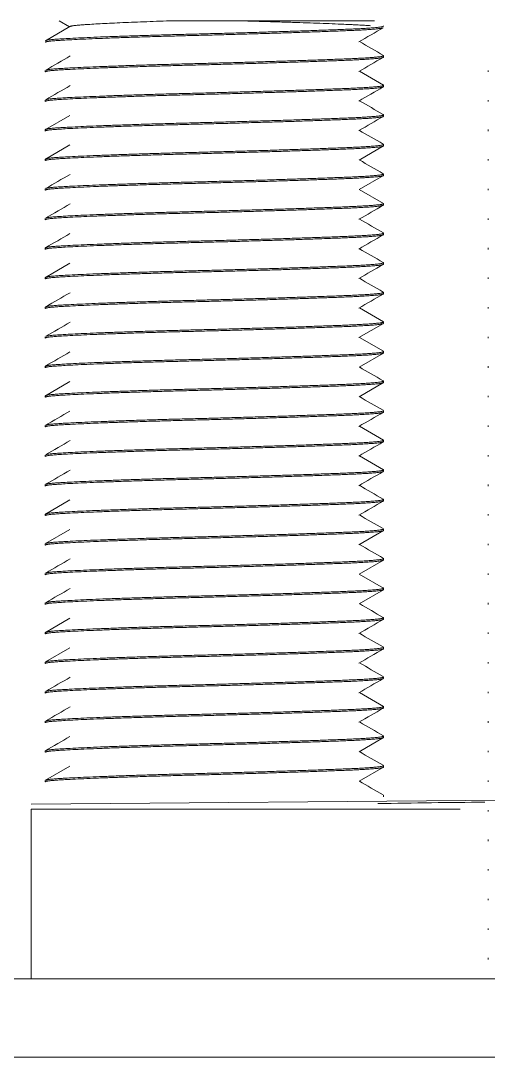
# Model space of a CAD drawing. Header units: millimetres. Extents: x 113490 to 142599, y -20467 to 115.
# Drawn here: x 122428.39 to 122444.98, y -6152.97 to -6116.18 of the extents above; entities that cross this region are included whole.
import ezdxf

# ---------------------------------------------------------------- set-up
doc = ezdxf.new("R2010")
doc.units = ezdxf.units.MM
doc.layers.add('DV1_0', color=7, linetype='Continuous')

msp = doc.modelspace()

# ---------------------------------------------------------------- linework, layer by layer
at = {"layer": 'DV1_0', "color": 7, "linetype": 'Continuous', "lineweight": 15}
for p, q in [((122429.749, -6116.181), (122430.118, -6116.394)), ((122440.935, -6116.18), (122433.798, -6116.18)), ((122430.132, -6116.386), (122429.265, -6116.888)), ((122441.26, -6117.471), (122441.26, -6117.421)), ((122429.26, -6117.946), (122429.26, -6117.996)), ((122441.258, -6118.465), (122440.402, -6117.97)), ((122444.976, -6117.946), (122444.976, -6117.996)), ((122441.26, -6118.521), (122441.26, -6118.471)), ((122429.26, -6118.996), (122429.26, -6119.046)), ((122444.976, -6118.996), (122444.976, -6119.046)), ((122430.13, -6119.538), (122429.263, -6120.039)), ((122441.26, -6119.571), (122441.26, -6119.521)), ((122429.26, -6120.046), (122429.26, -6120.096)), ((122444.976, -6120.046), (122444.976, -6120.096)), ((122430.131, -6120.587), (122429.263, -6121.089)), ((122440.391, -6121.126), (122441.258, -6120.624)), ((122441.26, -6120.621), (122441.26, -6120.571)), ((122429.26, -6121.096), (122429.26, -6121.146)), ((122444.976, -6121.096), (122444.976, -6121.146)), ((122440.392, -6122.175), (122441.259, -6121.673)), ((122441.26, -6121.671), (122441.26, -6121.621)), ((122429.26, -6122.146), (122429.26, -6122.196)), ((122441.258, -6122.665), (122440.401, -6122.169)), ((122444.976, -6122.146), (122444.976, -6122.196)), ((122441.26, -6122.721), (122441.26, -6122.671)), ((122429.26, -6123.196), (122429.26, -6123.246)), ((122444.976, -6123.196), (122444.976, -6123.246)), ((122441.26, -6123.771), (122441.26, -6123.721)), ((122429.26, -6124.246), (122429.26, -6124.296)), ((122444.976, -6124.246), (122444.976, -6124.296)), ((122430.13, -6124.788), (122429.262, -6125.29)), ((122441.26, -6124.821), (122441.26, -6124.771)), ((122429.26, -6125.296), (122429.26, -6125.346)), ((122444.976, -6125.296), (122444.976, -6125.346)), ((122441.26, -6125.871), (122441.26, -6125.821)), ((122429.26, -6126.346), (122429.26, -6126.396)), ((122441.258, -6126.864), (122440.402, -6126.37)), ((122444.976, -6126.346), (122444.976, -6126.396)), ((122440.388, -6127.428), (122441.256, -6126.926)), ((122441.26, -6126.921), (122441.26, -6126.871)), ((122429.26, -6127.396), (122429.26, -6127.446)), ((122441.257, -6127.913), (122440.403, -6127.419)), ((122444.976, -6127.396), (122444.976, -6127.446)), ((122440.391, -6128.475), (122441.259, -6127.974)), ((122441.26, -6127.971), (122441.26, -6127.921)), ((122429.26, -6128.446), (122429.26, -6128.496)), ((122444.976, -6128.446), (122444.976, -6128.496)), ((122430.129, -6128.989), (122429.262, -6129.49)), ((122440.391, -6129.525), (122441.258, -6129.024)), ((122441.26, -6129.021), (122441.26, -6128.971)), ((122429.26, -6129.496), (122429.26, -6129.546)), ((122444.976, -6129.496), (122444.976, -6129.546)), ((122441.26, -6130.071), (122441.26, -6130.021)), ((122429.26, -6130.546), (122429.26, -6130.596)), ((122441.256, -6131.063), (122440.403, -6130.57)), ((122444.976, -6130.546), (122444.976, -6130.596)), ((122441.26, -6131.121), (122441.26, -6131.071)), ((122429.26, -6131.596), (122429.26, -6131.646)), ((122441.258, -6132.114), (122440.402, -6131.619)), ((122444.976, -6131.596), (122444.976, -6131.646)), ((122441.26, -6132.171), (122441.26, -6132.121)), ((122429.26, -6132.646), (122429.26, -6132.696)), ((122444.976, -6132.646), (122444.976, -6132.696)), ((122430.129, -6133.188), (122429.263, -6133.69)), ((122441.26, -6133.221), (122441.26, -6133.171)), ((122429.26, -6133.696), (122429.26, -6133.746)), ((122444.976, -6133.696), (122444.976, -6133.746)), ((122430.132, -6134.236), (122429.265, -6134.738)), ((122440.389, -6134.777), (122441.257, -6134.275)), ((122441.26, -6134.271), (122441.26, -6134.221)), ((122429.26, -6134.746), (122429.26, -6134.796)), ((122444.976, -6134.746), (122444.976, -6134.796)), ((122440.392, -6135.825), (122441.259, -6135.323)), ((122441.26, -6135.321), (122441.26, -6135.271)), ((122429.26, -6135.796), (122429.26, -6135.846)), ((122441.258, -6136.315), (122440.401, -6135.819)), ((122444.976, -6135.796), (122444.976, -6135.846)), ((122440.391, -6136.876), (122441.258, -6136.375)), ((122441.26, -6136.371), (122441.26, -6136.321)), ((122429.26, -6136.846), (122429.26, -6136.896)), ((122444.976, -6136.846), (122444.976, -6136.896)), ((122430.13, -6137.388), (122429.263, -6137.889)), ((122441.26, -6137.421), (122441.26, -6137.371)), ((122429.26, -6137.896), (122429.26, -6137.946)), ((122444.976, -6137.896), (122444.976, -6137.946)), ((122430.131, -6138.437), (122429.263, -6138.939)), ((122441.26, -6138.471), (122441.26, -6138.421)), ((122429.26, -6138.946), (122429.26, -6138.996)), ((122444.976, -6138.946), (122444.976, -6138.996)), ((122441.26, -6139.521), (122441.26, -6139.471)), ((122429.26, -6139.996), (122429.26, -6140.046)), ((122441.258, -6140.515), (122440.402, -6140.02)), ((122444.976, -6139.996), (122444.976, -6140.046)), ((122441.26, -6140.571), (122441.26, -6140.521)), ((122429.26, -6141.046), (122429.26, -6141.096)), ((122444.976, -6141.046), (122444.976, -6141.096)), ((122440.39, -6142.126), (122441.258, -6141.625)), ((122441.26, -6141.621), (122441.26, -6141.571)), ((122429.26, -6142.096), (122429.26, -6142.146)), ((122444.976, -6142.096), (122444.976, -6142.146)), ((122430.13, -6142.638), (122429.262, -6143.14)), ((122440.392, -6143.175), (122441.259, -6142.673)), ((122441.26, -6142.671), (122441.26, -6142.621)), ((122429.26, -6143.146), (122429.26, -6143.196)), ((122444.976, -6143.146), (122444.976, -6143.196)), ((122445.583, -6143.839), (122428.759, -6143.986)), ((122441.26, -6143.721), (122441.26, -6143.671)), ((122428.76, -6150.18), (122428.76, -6144.16)), ((122443.974, -6144.16), (122428.76, -6144.16)), ((122444.976, -6144.196), (122444.976, -6144.246)), ((122444.976, -6145.246), (122444.976, -6145.296)), ((122444.976, -6146.296), (122444.976, -6146.346)), ((122444.976, -6147.346), (122444.976, -6147.396)), ((122444.976, -6148.396), (122444.976, -6148.446)), ((122444.976, -6149.446), (122444.976, -6149.496)), ((122418.86, -6150.18), (122450.627, -6150.18)), ((122364.86, -6152.97), (122471.26, -6152.97))]:
    msp.add_line(p, q, dxfattribs=at)
msp.add_arc((122447.281, -6481.289), 337.381, 90.41117, 91.05713, dxfattribs=at)
for points, weights, knots in [([(122430.133, -6116.386), (122430.178, -6116.356), (122430.518, -6116.33), (122431.454, -6116.257), (122433.798, -6116.18)], [0.940735776671, 0.955757985195, 1, 0.886847543423, 0.964828014894], [0.994728127, 0.994728127, 0.994728127, 0.996209998, 0.996209998, 1, 1, 1]), ([(122429.26, -6116.944), (122429.26, -6116.91), (122429.718, -6116.88), (122431.045, -6116.792), (122434.48, -6116.705), (122437.914, -6116.617), (122440.022, -6116.53), (122441.133, -6116.483), (122441.248, -6116.43)], [0.937005684544, 0.949367490769, 1, 0.866025403784, 1, 0.866025403784, 1, 0.924617813952, 0.934064754229], [0.98010034, 0.98010034, 0.98010034, 0.98181818, 0.98181818, 0.98636364, 0.98636364, 0.99090909, 0.99090909, 0.99346664, 0.99346664, 0.99346664]), ([(122429.267, -6116.886), (122429.316, -6116.856), (122429.718, -6116.83), (122431.045, -6116.742), (122434.48, -6116.655), (122437.914, -6116.567), (122440.022, -6116.48), (122441.354, -6116.424), (122441.254, -6116.361)], [0.940409653472, 0.955272571626, 1, 0.866025403784, 1, 0.866025403784, 1, 0.910927340067, 0.940294130174], [0.98211746, 0.98211746, 0.98211746, 0.98359662, 0.98359662, 0.98802723, 0.98802723, 0.99245785, 0.99245785, 0.99540353, 0.99540353, 0.99540353]), ([(122429.278, -6117.931), (122429.351, -6117.904), (122429.718, -6117.88), (122431.045, -6117.792), (122434.48, -6117.705), (122437.914, -6117.617), (122440.022, -6117.53), (122441.318, -6117.476), (122441.258, -6117.414)], [0.943109560128, 0.95901964813, 1, 0.866025403784, 1, 0.866025403784, 1, 0.91315126906, 0.938901527465], [0.95565768, 0.95565768, 0.95565768, 0.95701293, 0.95701293, 0.96144354, 0.96144354, 0.96587416, 0.96587416, 0.96874629, 0.96874629, 0.96874629]), ([(122429.26, -6117.994), (122429.26, -6117.96), (122429.718, -6117.93), (122431.045, -6117.842), (122434.48, -6117.755), (122437.914, -6117.667), (122440.022, -6117.58), (122441.261, -6117.528), (122441.26, -6117.469)], [0.937005684544, 0.949367490769, 1, 0.866025403784, 1, 0.866025403784, 1, 0.916657913015, 0.937005684544], [0.95282761, 0.95282761, 0.95282761, 0.95454545, 0.95454545, 0.95909091, 0.95909091, 0.96363636, 0.96363636, 0.96646397, 0.96646397, 0.96646397]), ([(122429.26, -6119.044), (122429.26, -6119.01), (122429.718, -6118.98), (122431.045, -6118.892), (122434.48, -6118.805), (122437.914, -6118.717), (122440.022, -6118.63), (122441.261, -6118.578), (122441.26, -6118.519)], [0.937005684544, 0.949367490769, 1, 0.866025403784, 1, 0.866025403784, 1, 0.916657913015, 0.937005684544], [0.92555488, 0.92555488, 0.92555488, 0.92727273, 0.92727273, 0.93181818, 0.93181818, 0.93636364, 0.93636364, 0.93919124, 0.93919124, 0.93919124]), ([(122429.277, -6118.981), (122429.349, -6118.954), (122429.718, -6118.93), (122431.045, -6118.842), (122434.48, -6118.755), (122437.914, -6118.667), (122440.022, -6118.58), (122441.37, -6118.524), (122441.252, -6118.46)], [0.942920757725, 0.958775347131, 1, 0.866025403784, 1, 0.866025403784, 1, 0.909947002662, 0.940954901324], [0.92906591, 0.92906591, 0.92906591, 0.93042923, 0.93042923, 0.93485985, 0.93485985, 0.93929046, 0.93929046, 0.94226857, 0.94226857, 0.94226857]), ([(122429.26, -6120.094), (122429.26, -6120.06), (122429.718, -6120.03), (122431.045, -6119.942), (122434.48, -6119.855), (122437.914, -6119.767), (122440.022, -6119.68), (122441.261, -6119.628), (122441.26, -6119.569)], [0.937005684544, 0.949367490769, 1, 0.866025403784, 1, 0.866025403784, 1, 0.916657913015, 0.937005684544], [0.89828215, 0.89828215, 0.89828215, 0.9, 0.9, 0.90454545, 0.90454545, 0.90909091, 0.90909091, 0.91191852, 0.91191852, 0.91191852]), ([(122429.265, -6120.038), (122429.306, -6120.007), (122429.718, -6119.98), (122431.045, -6119.892), (122434.48, -6119.805), (122437.914, -6119.717), (122440.022, -6119.63), (122441.418, -6119.572), (122441.243, -6119.506)], [0.939713309122, 0.954198913777, 1, 0.866025403784, 1, 0.866025403784, 1, 0.907072492652, 0.943057807076], [0.90233087, 0.90233087, 0.90233087, 0.90384554, 0.90384554, 0.90827616, 0.90827616, 0.91270677, 0.91270677, 0.91577994, 0.91577994, 0.91577994]), ([(122429.26, -6121.144), (122429.26, -6121.11), (122429.718, -6121.08), (122431.045, -6120.992), (122434.48, -6120.905), (122437.914, -6120.817), (122440.022, -6120.73), (122441.261, -6120.678), (122441.26, -6120.619)], [0.937005684544, 0.949367490769, 1, 0.866025403784, 1, 0.866025403784, 1, 0.916657913015, 0.937005684544], [0.87100943, 0.87100943, 0.87100943, 0.87272727, 0.87272727, 0.87727273, 0.87727273, 0.88181818, 0.88181818, 0.88464579, 0.88464579, 0.88464579]), ([(122429.265, -6121.087), (122429.308, -6121.057), (122429.718, -6121.03), (122431.045, -6120.942), (122434.48, -6120.855), (122437.914, -6120.767), (122440.022, -6120.68), (122441.376, -6120.623), (122441.251, -6120.56)], [0.939846462589, 0.954408382882, 1, 0.866025403784, 1, 0.866025403784, 1, 0.909587042622, 0.941204725272], [0.87575411, 0.87575411, 0.87575411, 0.87726185, 0.87726185, 0.88169246, 0.88169246, 0.88612308, 0.88612308, 0.88911309, 0.88911309, 0.88911309]), ([(122429.26, -6122.194), (122429.26, -6122.16), (122429.718, -6122.13), (122431.045, -6122.042), (122434.48, -6121.955), (122437.914, -6121.867), (122440.022, -6121.78), (122441.261, -6121.728), (122441.26, -6121.669)], [0.937005684544, 0.949367490769, 1, 0.866025403784, 1, 0.866025403784, 1, 0.916657913015, 0.937005684544], [0.8437367, 0.8437367, 0.8437367, 0.84545455, 0.84545455, 0.85, 0.85, 0.85454545, 0.85454545, 0.85737306, 0.85737306, 0.85737306]), ([(122429.275, -6122.132), (122429.344, -6122.104), (122429.718, -6122.08), (122431.045, -6121.992), (122434.48, -6121.905), (122437.914, -6121.817), (122440.022, -6121.73), (122441.317, -6121.676), (122441.258, -6121.615)], [0.942523596791, 0.958253723104, 1, 0.866025403784, 1, 0.866025403784, 1, 0.913211915691, 0.938865619464], [0.84929758, 0.84929758, 0.84929758, 0.85067816, 0.85067816, 0.85510877, 0.85510877, 0.85953939, 0.85953939, 0.86240952, 0.86240952, 0.86240952]), ([(122429.26, -6123.244), (122429.26, -6123.21), (122429.718, -6123.18), (122431.045, -6123.092), (122434.48, -6123.005), (122437.914, -6122.917), (122440.022, -6122.83), (122441.261, -6122.778), (122441.26, -6122.719)], [0.937005684544, 0.949367490769, 1, 0.866025403784, 1, 0.866025403784, 1, 0.916657913015, 0.937005684544], [0.81646397, 0.81646397, 0.81646397, 0.81818182, 0.81818182, 0.82272727, 0.82272727, 0.82727273, 0.82727273, 0.83010034, 0.83010034, 0.83010034]), ([(122429.279, -6123.181), (122429.355, -6123.154), (122429.718, -6123.13), (122431.045, -6123.042), (122434.48, -6122.955), (122437.914, -6122.867), (122440.022, -6122.78), (122441.353, -6122.724), (122441.254, -6122.662)], [0.943411927292, 0.959406186163, 1, 0.866025403784, 1, 0.866025403784, 1, 0.911003390223, 0.940244069836], [0.822752, 0.822752, 0.822752, 0.82409446, 0.82409446, 0.82852508, 0.82852508, 0.83295569, 0.83295569, 0.83589886, 0.83589886, 0.83589886]), ([(122429.26, -6124.294), (122429.26, -6124.26), (122429.718, -6124.23), (122431.045, -6124.142), (122434.48, -6124.055), (122437.914, -6123.967), (122440.022, -6123.88), (122441.261, -6123.828), (122441.26, -6123.769)], [0.937005684544, 0.949367490769, 1, 0.866025403784, 1, 0.866025403784, 1, 0.916657913015, 0.937005684544], [0.78919124, 0.78919124, 0.78919124, 0.79090909, 0.79090909, 0.79545455, 0.79545455, 0.8, 0.8, 0.80282761, 0.80282761, 0.80282761]), ([(122429.267, -6124.236), (122429.316, -6124.206), (122429.718, -6124.18), (122431.045, -6124.092), (122434.48, -6124.005), (122437.914, -6123.917), (122440.022, -6123.83), (122441.412, -6123.772), (122441.244, -6123.707)], [0.940379779749, 0.955227576202, 1, 0.866025403784, 1, 0.866025403784, 1, 0.907404373793, 0.942802415562], [0.79603012, 0.79603012, 0.79603012, 0.79751077, 0.79751077, 0.80194139, 0.80194139, 0.806372, 0.806372, 0.80943419, 0.80943419, 0.80943419]), ([(122429.264, -6125.288), (122429.302, -6125.257), (122429.718, -6125.23), (122431.045, -6125.142), (122434.48, -6125.055), (122437.914, -6124.967), (122440.022, -6124.88), (122441.396, -6124.823), (122441.247, -6124.758)], [0.93946088209, 0.953796016575, 1, 0.866025403784, 1, 0.866025403784, 1, 0.908359497092, 0.942085772819], [0.76939909, 0.76939909, 0.76939909, 0.77092708, 0.77092708, 0.77535769, 0.77535769, 0.77978831, 0.77978831, 0.78281891, 0.78281891, 0.78281891]), ([(122429.26, -6125.344), (122429.26, -6125.31), (122429.718, -6125.28), (122431.045, -6125.192), (122434.48, -6125.105), (122437.914, -6125.017), (122440.022, -6124.93), (122441.261, -6124.878), (122441.26, -6124.819)], [0.937005684544, 0.949367490769, 1, 0.866025403784, 1, 0.866025403784, 1, 0.916657913015, 0.937005684544], [0.76191852, 0.76191852, 0.76191852, 0.76363636, 0.76363636, 0.76818182, 0.76818182, 0.77272727, 0.77272727, 0.77555488, 0.77555488, 0.77555488]), ([(122429.26, -6126.394), (122429.26, -6126.36), (122429.718, -6126.33), (122431.045, -6126.242), (122434.48, -6126.155), (122437.914, -6126.067), (122440.022, -6125.98), (122441.261, -6125.928), (122441.26, -6125.869)], [0.937005684544, 0.949367490769, 1, 0.866025403784, 1, 0.866025403784, 1, 0.916657913015, 0.937005684544], [0.73464579, 0.73464579, 0.73464579, 0.73636364, 0.73636364, 0.74090909, 0.74090909, 0.74545455, 0.74545455, 0.74828215, 0.74828215, 0.74828215]), ([(122429.272, -6126.333), (122429.335, -6126.305), (122429.718, -6126.28), (122431.045, -6126.192), (122434.48, -6126.105), (122437.914, -6126.017), (122440.022, -6125.93), (122441.323, -6125.876), (122441.258, -6125.814)], [0.941813228179, 0.957292806461, 1, 0.866025403784, 1, 0.866025403784, 1, 0.912855027697, 0.939078506014], [0.74293104, 0.74293104, 0.74293104, 0.74434339, 0.74434339, 0.748774, 0.748774, 0.75320462, 0.75320462, 0.75608655, 0.75608655, 0.75608655]), ([(122429.26, -6127.444), (122429.26, -6127.41), (122429.718, -6127.38), (122431.045, -6127.292), (122434.48, -6127.205), (122437.914, -6127.117), (122440.022, -6127.03), (122441.261, -6126.978), (122441.26, -6126.919)], [0.937005684544, 0.949367490769, 1, 0.866025403784, 1, 0.866025403784, 1, 0.916657913015, 0.937005684544], [0.70737306, 0.70737306, 0.70737306, 0.70909091, 0.70909091, 0.71363636, 0.71363636, 0.71818182, 0.71818182, 0.72100943, 0.72100943, 0.72100943]), ([(122429.28, -6127.38), (122429.357, -6127.353), (122429.718, -6127.33), (122431.045, -6127.242), (122434.48, -6127.155), (122437.914, -6127.067), (122440.022, -6126.98), (122441.337, -6126.925), (122441.256, -6126.863)], [0.943596258038, 0.959639076609, 1, 0.866025403784, 1, 0.866025403784, 1, 0.911962578916, 0.939627503352], [0.71642494, 0.71642494, 0.71642494, 0.71775969, 0.71775969, 0.72219031, 0.72219031, 0.72662093, 0.72662093, 0.72953237, 0.72953237, 0.72953237]), ([(122429.26, -6128.494), (122429.26, -6128.46), (122429.718, -6128.43), (122431.045, -6128.342), (122434.48, -6128.255), (122437.914, -6128.167), (122440.022, -6128.08), (122441.261, -6128.028), (122441.26, -6127.969)], [0.937005684544, 0.949367490769, 1, 0.866025403784, 1, 0.866025403784, 1, 0.916657913015, 0.937005684544], [0.68010034, 0.68010034, 0.68010034, 0.68181818, 0.68181818, 0.68636364, 0.68636364, 0.69090909, 0.69090909, 0.6937367, 0.6937367, 0.6937367]), ([(122429.27, -6128.435), (122429.328, -6128.405), (122429.718, -6128.38), (122431.045, -6128.292), (122434.48, -6128.205), (122437.914, -6128.117), (122440.022, -6128.03), (122441.401, -6127.972), (122441.246, -6127.908)], [0.941224818249, 0.956467072199, 1, 0.866025403784, 1, 0.866025403784, 1, 0.908057190003, 0.942309652079], [0.68973634, 0.68973634, 0.68973634, 0.691176, 0.691176, 0.69560662, 0.69560662, 0.70003723, 0.70003723, 0.70307783, 0.70307783, 0.70307783]), ([(122429.26, -6129.544), (122429.26, -6129.51), (122429.718, -6129.48), (122431.045, -6129.392), (122434.48, -6129.305), (122437.914, -6129.217), (122440.022, -6129.13), (122441.261, -6129.078), (122441.26, -6129.019)], [0.937005684544, 0.949367490769, 1, 0.866025403784, 1, 0.866025403784, 1, 0.916657913015, 0.937005684544], [0.65282761, 0.65282761, 0.65282761, 0.65454545, 0.65454545, 0.65909091, 0.65909091, 0.66363636, 0.66363636, 0.66646397, 0.66646397, 0.66646397]), ([(122429.264, -6129.489), (122429.3, -6129.457), (122429.718, -6129.43), (122431.045, -6129.342), (122434.48, -6129.255), (122437.914, -6129.167), (122440.022, -6129.08), (122441.41, -6129.022), (122441.244, -6128.957)], [0.939291130934, 0.953520627137, 1, 0.866025403784, 1, 0.866025403784, 1, 0.907529299377, 0.942707133853], [0.66305521, 0.66305521, 0.66305521, 0.66459231, 0.66459231, 0.66902293, 0.66902293, 0.67345354, 0.67345354, 0.6765116, 0.6765116, 0.6765116]), ([(122429.26, -6130.594), (122429.26, -6130.56), (122429.718, -6130.53), (122431.045, -6130.442), (122434.48, -6130.355), (122437.914, -6130.267), (122440.022, -6130.18), (122441.261, -6130.128), (122441.26, -6130.069)], [0.937005684544, 0.949367490769, 1, 0.866025403784, 1, 0.866025403784, 1, 0.916657913015, 0.937005684544], [0.62555488, 0.62555488, 0.62555488, 0.62727273, 0.62727273, 0.63181818, 0.63181818, 0.63636364, 0.63636364, 0.63919124, 0.63919124, 0.63919124]), ([(122429.269, -6130.535), (122429.325, -6130.505), (122429.718, -6130.48), (122431.045, -6130.392), (122434.48, -6130.305), (122437.914, -6130.217), (122440.022, -6130.13), (122441.336, -6130.075), (122441.256, -6130.013)], [0.941071399518, 0.956246952046, 1, 0.866025403784, 1, 0.866025403784, 1, 0.912036569576, 0.939581083352], [0.63656168, 0.63656168, 0.63656168, 0.63800862, 0.63800862, 0.64243923, 0.64243923, 0.64686985, 0.64686985, 0.64977885, 0.64977885, 0.64977885]), ([(122429.26, -6131.644), (122429.26, -6131.61), (122429.718, -6131.58), (122431.045, -6131.492), (122434.48, -6131.405), (122437.914, -6131.317), (122440.022, -6131.23), (122441.261, -6131.178), (122441.26, -6131.119)], [0.937005684544, 0.949367490769, 1, 0.866025403784, 1, 0.866025403784, 1, 0.916657913015, 0.937005684544], [0.59828215, 0.59828215, 0.59828215, 0.6, 0.6, 0.60454545, 0.60454545, 0.60909091, 0.60909091, 0.61191852, 0.61191852, 0.61191852]), ([(122429.28, -6131.58), (122429.356, -6131.553), (122429.718, -6131.53), (122431.045, -6131.442), (122434.48, -6131.355), (122437.914, -6131.267), (122440.022, -6131.18), (122441.325, -6131.126), (122441.257, -6131.064)], [0.943477815595, 0.959489667189, 1, 0.866025403784, 1, 0.866025403784, 1, 0.91271238853, 0.939164655087], [0.61008523, 0.61008523, 0.61008523, 0.61142492, 0.61142492, 0.61585554, 0.61585554, 0.62028616, 0.62028616, 0.62317281, 0.62317281, 0.62317281]), ([(122429.274, -6132.633), (122429.34, -6132.605), (122429.718, -6132.58), (122431.045, -6132.492), (122434.48, -6132.405), (122437.914, -6132.317), (122440.022, -6132.23), (122441.387, -6132.173), (122441.249, -6132.109)], [0.942179632222, 0.957793095246, 1, 0.866025403784, 1, 0.866025403784, 1, 0.908952300797, 0.941654682047], [0.58344543, 0.58344543, 0.58344543, 0.58484123, 0.58484123, 0.58927185, 0.58927185, 0.59370246, 0.59370246, 0.59671346, 0.59671346, 0.59671346]), ([(122429.26, -6132.694), (122429.26, -6132.66), (122429.718, -6132.63), (122431.045, -6132.542), (122434.48, -6132.455), (122437.914, -6132.367), (122440.022, -6132.28), (122441.261, -6132.228), (122441.26, -6132.169)], [0.937005684544, 0.949367490769, 1, 0.866025403784, 1, 0.866025403784, 1, 0.916657913015, 0.937005684544], [0.57100943, 0.57100943, 0.57100943, 0.57272727, 0.57272727, 0.57727273, 0.57727273, 0.58181818, 0.58181818, 0.58464579, 0.58464579, 0.58464579]), ([(122429.26, -6133.744), (122429.26, -6133.71), (122429.718, -6133.68), (122431.045, -6133.592), (122434.48, -6133.505), (122437.914, -6133.417), (122440.022, -6133.33), (122441.261, -6133.278), (122441.26, -6133.219)], [0.937005684544, 0.949367490769, 1, 0.866025403784, 1, 0.866025403784, 1, 0.916657913015, 0.937005684544], [0.5437367, 0.5437367, 0.5437367, 0.54545455, 0.54545455, 0.55, 0.55, 0.55454545, 0.55454545, 0.55737306, 0.55737306, 0.55737306]), ([(122429.264, -6133.688), (122429.301, -6133.657), (122429.718, -6133.63), (122431.045, -6133.542), (122434.48, -6133.455), (122437.914, -6133.367), (122440.022, -6133.28), (122441.417, -6133.222), (122441.243, -6133.156)], [0.939390346916, 0.953682032033, 1, 0.866025403784, 1, 0.866025403784, 1, 0.907104578681, 0.943032972411], [0.55672578, 0.55672578, 0.55672578, 0.55825754, 0.55825754, 0.56268816, 0.56268816, 0.56711877, 0.56711877, 0.57019087, 0.57019087, 0.57019087]), ([(122429.26, -6134.794), (122429.26, -6134.76), (122429.718, -6134.73), (122431.045, -6134.642), (122434.48, -6134.555), (122437.914, -6134.467), (122440.022, -6134.38), (122441.261, -6134.328), (122441.26, -6134.269)], [0.937005684544, 0.949367490769, 1, 0.866025403784, 1, 0.866025403784, 1, 0.916657913015, 0.937005684544], [0.51646397, 0.51646397, 0.51646397, 0.51818182, 0.51818182, 0.52272727, 0.52272727, 0.52727273, 0.52727273, 0.53010034, 0.53010034, 0.53010034]), ([(122429.267, -6134.736), (122429.316, -6134.706), (122429.718, -6134.68), (122431.045, -6134.592), (122434.48, -6134.505), (122437.914, -6134.417), (122440.022, -6134.33), (122441.355, -6134.274), (122441.254, -6134.211)], [0.940385977938, 0.955236919326, 1, 0.866025403784, 1, 0.866025403784, 1, 0.910880795997, 0.940324853187], [0.53019351, 0.53019351, 0.53019351, 0.53167385, 0.53167385, 0.53610446, 0.53610446, 0.54053508, 0.54053508, 0.5434823, 0.5434823, 0.5434823]), ([(122429.26, -6135.844), (122429.26, -6135.81), (122429.718, -6135.78), (122431.045, -6135.692), (122434.48, -6135.605), (122437.914, -6135.517), (122440.022, -6135.43), (122441.261, -6135.378), (122441.26, -6135.319)], [0.937005684544, 0.949367490769, 1, 0.866025403784, 1, 0.866025403784, 1, 0.916657913015, 0.937005684544], [0.48919124, 0.48919124, 0.48919124, 0.49090909, 0.49090909, 0.49545455, 0.49545455, 0.5, 0.5, 0.50282761, 0.50282761, 0.50282761]), ([(122429.278, -6135.781), (122429.351, -6135.754), (122429.718, -6135.73), (122431.045, -6135.642), (122434.48, -6135.555), (122437.914, -6135.467), (122440.022, -6135.38), (122441.318, -6135.326), (122441.258, -6135.264)], [0.943090954014, 0.958995674764, 1, 0.866025403784, 1, 0.866025403784, 1, 0.913161813371, 0.938895276443], [0.50373412, 0.50373412, 0.50373412, 0.50509016, 0.50509016, 0.50952077, 0.50952077, 0.51395139, 0.51395139, 0.51682317, 0.51682317, 0.51682317]), ([(122429.26, -6136.894), (122429.26, -6136.86), (122429.718, -6136.83), (122431.045, -6136.742), (122434.48, -6136.655), (122437.914, -6136.567), (122440.022, -6136.48), (122441.261, -6136.428), (122441.26, -6136.369)], [0.937005684544, 0.949367490769, 1, 0.866025403784, 1, 0.866025403784, 1, 0.916657913015, 0.937005684544], [0.46191852, 0.46191852, 0.46191852, 0.46363636, 0.46363636, 0.46818182, 0.46818182, 0.47272727, 0.47272727, 0.47555488, 0.47555488, 0.47555488]), ([(122429.277, -6136.831), (122429.349, -6136.804), (122429.718, -6136.78), (122431.045, -6136.692), (122434.48, -6136.605), (122437.914, -6136.517), (122440.022, -6136.43), (122441.37, -6136.374), (122441.252, -6136.31)], [0.942944413397, 0.9588060832, 1, 0.866025403784, 1, 0.866025403784, 1, 0.90998676411, 0.94092754285], [0.47714416, 0.47714416, 0.47714416, 0.47850646, 0.47850646, 0.48293708, 0.48293708, 0.48736769, 0.48736769, 0.49034448, 0.49034448, 0.49034448]), ([(122429.26, -6137.944), (122429.26, -6137.91), (122429.718, -6137.88), (122431.045, -6137.792), (122434.48, -6137.705), (122437.914, -6137.617), (122440.022, -6137.53), (122441.261, -6137.478), (122441.26, -6137.419)], [0.937005684544, 0.949367490769, 1, 0.866025403784, 1, 0.866025403784, 1, 0.916657913015, 0.937005684544], [0.43464579, 0.43464579, 0.43464579, 0.43636364, 0.43636364, 0.44090909, 0.44090909, 0.44545455, 0.44545455, 0.44828215, 0.44828215, 0.44828215]), ([(122429.265, -6137.888), (122429.306, -6137.857), (122429.718, -6137.83), (122431.045, -6137.742), (122434.48, -6137.655), (122437.914, -6137.567), (122440.022, -6137.48), (122441.418, -6137.422), (122441.243, -6137.356)], [0.939730352436, 0.954225840736, 1, 0.866025403784, 1, 0.866025403784, 1, 0.907078428939, 0.943053210057], [0.45040899, 0.45040899, 0.45040899, 0.45192277, 0.45192277, 0.45635339, 0.45635339, 0.460784, 0.460784, 0.46385697, 0.46385697, 0.46385697]), ([(122429.265, -6138.937), (122429.308, -6138.907), (122429.718, -6138.88), (122431.045, -6138.792), (122434.48, -6138.705), (122437.914, -6138.617), (122440.022, -6138.53), (122441.377, -6138.473), (122441.251, -6138.41)], [0.93982861428, 0.954380424162, 1, 0.866025403784, 1, 0.866025403784, 1, 0.909534255051, 0.941241686814], [0.42383041, 0.42383041, 0.42383041, 0.42533908, 0.42533908, 0.42976969, 0.42976969, 0.43420031, 0.43420031, 0.43719206, 0.43719206, 0.43719206]), ([(122429.26, -6138.994), (122429.26, -6138.96), (122429.718, -6138.93), (122431.045, -6138.842), (122434.48, -6138.755), (122437.914, -6138.667), (122440.022, -6138.58), (122441.261, -6138.528), (122441.26, -6138.469)], [0.937005684544, 0.949367490769, 1, 0.866025403784, 1, 0.866025403784, 1, 0.916657913015, 0.937005684544], [0.40737306, 0.40737306, 0.40737306, 0.40909091, 0.40909091, 0.41363636, 0.41363636, 0.41818182, 0.41818182, 0.42100943, 0.42100943, 0.42100943]), ([(122429.275, -6139.982), (122429.344, -6139.954), (122429.718, -6139.93), (122431.045, -6139.842), (122434.48, -6139.755), (122437.914, -6139.667), (122440.022, -6139.58), (122441.317, -6139.526), (122441.258, -6139.465)], [0.942498740042, 0.958220717788, 1, 0.866025403784, 1, 0.866025403784, 1, 0.913205611169, 0.938869347167], [0.39737372, 0.39737372, 0.39737372, 0.39875539, 0.39875539, 0.403186, 0.403186, 0.40761662, 0.40761662, 0.41048696, 0.41048696, 0.41048696]), ([(122429.26, -6140.044), (122429.26, -6140.01), (122429.718, -6139.98), (122431.045, -6139.892), (122434.48, -6139.805), (122437.914, -6139.717), (122440.022, -6139.63), (122441.261, -6139.578), (122441.26, -6139.519)], [0.937005684544, 0.949367490769, 1, 0.866025403784, 1, 0.866025403784, 1, 0.916657913015, 0.937005684544], [0.38010034, 0.38010034, 0.38010034, 0.38181818, 0.38181818, 0.38636364, 0.38636364, 0.39090909, 0.39090909, 0.3937367, 0.3937367, 0.3937367]), ([(122429.26, -6141.094), (122429.26, -6141.06), (122429.718, -6141.03), (122431.045, -6140.942), (122434.48, -6140.855), (122437.914, -6140.767), (122440.022, -6140.68), (122441.261, -6140.628), (122441.26, -6140.569)], [0.937005684544, 0.949367490769, 1, 0.866025403784, 1, 0.866025403784, 1, 0.916657913015, 0.937005684544], [0.35282761, 0.35282761, 0.35282761, 0.35454545, 0.35454545, 0.35909091, 0.35909091, 0.36363636, 0.36363636, 0.36646397, 0.36646397, 0.36646397]), ([(122429.279, -6141.031), (122429.355, -6141.004), (122429.718, -6140.98), (122431.045, -6140.892), (122434.48, -6140.805), (122437.914, -6140.717), (122440.022, -6140.63), (122441.352, -6140.574), (122441.254, -6140.512)], [0.94342438897, 0.959421995447, 1, 0.866025403784, 1, 0.866025403784, 1, 0.911041697925, 0.940218919025], [0.37082976, 0.37082976, 0.37082976, 0.37217169, 0.37217169, 0.37660231, 0.37660231, 0.38103292, 0.38103292, 0.38397483, 0.38397483, 0.38397483]), ([(122429.26, -6142.144), (122429.26, -6142.11), (122429.718, -6142.08), (122431.045, -6141.992), (122434.48, -6141.905), (122437.914, -6141.817), (122440.022, -6141.73), (122441.261, -6141.678), (122441.26, -6141.619)], [0.937005684544, 0.949367490769, 1, 0.866025403784, 1, 0.866025403784, 1, 0.916657913015, 0.937005684544], [0.32555488, 0.32555488, 0.32555488, 0.32727273, 0.32727273, 0.33181818, 0.33181818, 0.33636364, 0.33636364, 0.33919124, 0.33919124, 0.33919124]), ([(122429.267, -6142.086), (122429.316, -6142.056), (122429.718, -6142.03), (122431.045, -6141.942), (122434.48, -6141.855), (122437.914, -6141.767), (122440.022, -6141.68), (122441.412, -6141.622), (122441.244, -6141.557)], [0.940407993887, 0.955270074366, 1, 0.866025403784, 1, 0.866025403784, 1, 0.907423388393, 0.942787882917], [0.34410876, 0.34410876, 0.34410876, 0.345588, 0.345588, 0.35001862, 0.35001862, 0.35444923, 0.35444923, 0.35751079, 0.35751079, 0.35751079]), ([(122429.26, -6143.194), (122429.26, -6143.16), (122429.718, -6143.13), (122431.045, -6143.042), (122434.48, -6142.955), (122437.914, -6142.867), (122440.022, -6142.78), (122441.261, -6142.728), (122441.26, -6142.669)], [0.937005684544, 0.949367490769, 1, 0.866025403784, 1, 0.866025403784, 1, 0.916657913015, 0.937005684544], [0.29828215, 0.29828215, 0.29828215, 0.3, 0.3, 0.30454545, 0.30454545, 0.30909091, 0.30909091, 0.31191852, 0.31191852, 0.31191852]), ([(122429.264, -6143.138), (122429.302, -6143.107), (122429.718, -6143.08), (122431.045, -6142.992), (122434.48, -6142.905), (122437.914, -6142.817), (122440.022, -6142.73), (122441.397, -6142.673), (122441.247, -6142.608)], [0.939450414474, 0.953779140486, 1, 0.866025403784, 1, 0.866025403784, 1, 0.908321268749, 0.94211393284], [0.31747576, 0.31747576, 0.31747576, 0.31900431, 0.31900431, 0.32343492, 0.32343492, 0.32786554, 0.32786554, 0.33089741, 0.33089741, 0.33089741])]:
    msp.add_rational_spline(points, weights, degree=2, knots=knots, dxfattribs=at)
msp.add_rational_spline([(122440.803, -6116.355), (122439.476, -6116.267), (122436.041, -6116.18)], [1, 0.866025403784, 1], degree=2, dxfattribs=at)
for points in [[(122440.383, -6116.931), (122440.672, -6116.764), (122440.961, -6116.597), (122441.25, -6116.43)], [(122441.254, -6117.411), (122440.97, -6117.247), (122440.687, -6117.083), (122440.403, -6116.919)], [(122430.143, -6117.43), (122429.854, -6117.598), (122429.565, -6117.765), (122429.276, -6117.932)], [(122440.378, -6117.983), (122440.667, -6117.816), (122440.956, -6117.649), (122441.245, -6117.482)], [(122430.142, -6118.481), (122429.853, -6118.648), (122429.564, -6118.815), (122429.275, -6118.982)], [(122440.381, -6119.032), (122440.67, -6118.865), (122440.959, -6118.698), (122441.248, -6118.53)], [(122441.252, -6119.51), (122440.969, -6119.347), (122440.686, -6119.183), (122440.403, -6119.019)], [(122440.387, -6120.079), (122440.676, -6119.911), (122440.965, -6119.744), (122441.254, -6119.577)], [(122441.243, -6120.556), (122440.962, -6120.394), (122440.682, -6120.232), (122440.402, -6120.07)], [(122441.25, -6121.609), (122440.968, -6121.446), (122440.685, -6121.282), (122440.402, -6121.119)], [(122430.14, -6121.632), (122429.851, -6121.799), (122429.562, -6121.966), (122429.273, -6122.133)], [(122430.144, -6122.68), (122429.856, -6122.847), (122429.567, -6123.014), (122429.278, -6123.181)], [(122440.389, -6123.228), (122440.677, -6123.06), (122440.966, -6122.893), (122441.255, -6122.726)], [(122441.255, -6123.712), (122440.971, -6123.548), (122440.687, -6123.384), (122440.403, -6123.219)], [(122430.132, -6123.736), (122429.843, -6123.903), (122429.554, -6124.07), (122429.265, -6124.237)], [(122440.381, -6124.282), (122440.67, -6124.115), (122440.959, -6123.947), (122441.248, -6123.78)], [(122441.244, -6124.757), (122440.963, -6124.594), (122440.683, -6124.432), (122440.402, -6124.27)], [(122440.378, -6125.333), (122440.667, -6125.166), (122440.956, -6124.999), (122441.245, -6124.832)], [(122441.247, -6125.808), (122440.965, -6125.645), (122440.684, -6125.482), (122440.402, -6125.319)], [(122430.137, -6125.833), (122429.848, -6126), (122429.559, -6126.167), (122429.27, -6126.335)], [(122440.382, -6126.381), (122440.671, -6126.214), (122440.961, -6126.047), (122441.25, -6125.88)], [(122430.145, -6126.88), (122429.856, -6127.047), (122429.567, -6127.214), (122429.278, -6127.381)], [(122430.135, -6127.934), (122429.846, -6128.101), (122429.557, -6128.268), (122429.268, -6128.435)], [(122441.246, -6128.958), (122440.965, -6128.795), (122440.683, -6128.632), (122440.402, -6128.469)], [(122441.244, -6130.007), (122440.963, -6129.844), (122440.682, -6129.682), (122440.402, -6129.519)], [(122430.135, -6130.035), (122429.845, -6130.202), (122429.556, -6130.369), (122429.267, -6130.536)], [(122440.387, -6130.579), (122440.676, -6130.412), (122440.965, -6130.245), (122441.254, -6130.078)], [(122430.145, -6131.08), (122429.856, -6131.247), (122429.567, -6131.414), (122429.277, -6131.581)], [(122440.38, -6131.632), (122440.669, -6131.465), (122440.958, -6131.298), (122441.247, -6131.131)], [(122430.139, -6132.132), (122429.85, -6132.299), (122429.561, -6132.466), (122429.272, -6132.633)], [(122440.379, -6132.683), (122440.668, -6132.516), (122440.957, -6132.349), (122441.246, -6132.181)], [(122441.249, -6133.159), (122440.967, -6132.996), (122440.685, -6132.832), (122440.402, -6132.669)], [(122440.384, -6133.73), (122440.673, -6133.563), (122440.962, -6133.396), (122441.252, -6133.229)], [(122441.242, -6134.206), (122440.962, -6134.044), (122440.682, -6133.882), (122440.402, -6133.72)], [(122441.254, -6135.261), (122440.97, -6135.097), (122440.686, -6134.933), (122440.403, -6134.769)], [(122430.143, -6135.281), (122429.854, -6135.448), (122429.565, -6135.615), (122429.275, -6135.782)], [(122430.142, -6136.331), (122429.853, -6136.498), (122429.565, -6136.665), (122429.276, -6136.832)], [(122441.252, -6137.36), (122440.969, -6137.197), (122440.686, -6137.033), (122440.402, -6136.869)], [(122440.385, -6137.93), (122440.674, -6137.763), (122440.963, -6137.596), (122441.252, -6137.429)], [(122441.243, -6138.406), (122440.962, -6138.244), (122440.682, -6138.082), (122440.402, -6137.92)], [(122440.379, -6138.983), (122440.668, -6138.816), (122440.957, -6138.649), (122441.246, -6138.481)], [(122441.25, -6139.459), (122440.968, -6139.296), (122440.685, -6139.133), (122440.403, -6138.969)], [(122430.14, -6139.482), (122429.851, -6139.649), (122429.562, -6139.816), (122429.273, -6139.983)], [(122440.38, -6140.033), (122440.669, -6139.865), (122440.958, -6139.698), (122441.247, -6139.531)], [(122430.144, -6140.53), (122429.856, -6140.697), (122429.567, -6140.864), (122429.278, -6141.031)], [(122440.385, -6141.08), (122440.675, -6140.912), (122440.964, -6140.745), (122441.253, -6140.578)], [(122441.255, -6141.562), (122440.971, -6141.398), (122440.687, -6141.234), (122440.403, -6141.069)], [(122430.132, -6141.586), (122429.843, -6141.753), (122429.554, -6141.92), (122429.265, -6142.087)], [(122441.244, -6142.607), (122440.963, -6142.444), (122440.682, -6142.282), (122440.402, -6142.12)], [(122441.247, -6143.658), (122440.965, -6143.495), (122440.683, -6143.332), (122440.402, -6143.169)]]:
    msp.add_open_spline(points, degree=3, dxfattribs=at)

doc.saveas('drawing.dxf')
